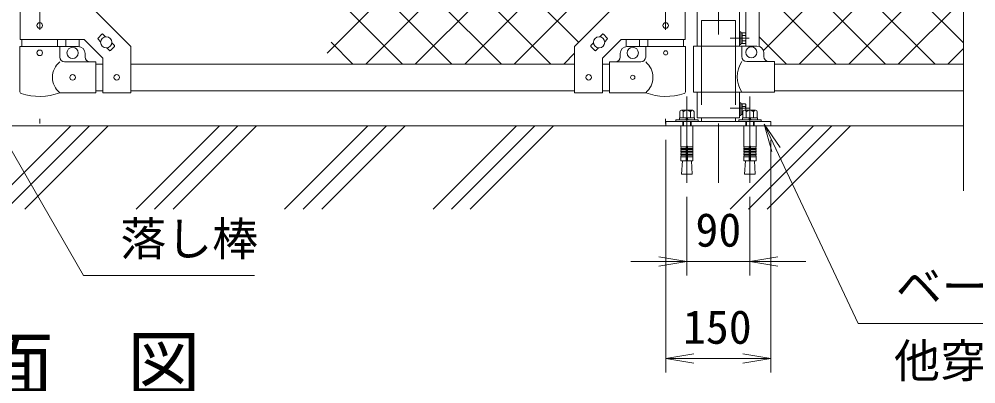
# Model space of a CAD drawing. Units: millimetres, scale not verified. Extents: x -4200 to 4200, y -2970 to 2970.
# Drawn here: x 1243 to 2610, y -757 to -236 of the extents above; entities that cross this region are included whole.
import ezdxf
from ezdxf.enums import TextEntityAlignment as Align

# ---------------------------------------------------------------- set-up
doc = ezdxf.new("R2010")
doc.units = ezdxf.units.MM
doc.header["$LTSCALE"] = 20
doc.linetypes.add('DASHED', pattern=[7.5, 6, -1.5])
doc.linetypes.add('USER1', pattern=[50.8, 31.75, -6.35, 6.35, -6.35])
doc.layers.add('0-0_D-TTL-TXT', color=7, linetype='Continuous')
for name, color, linetype, lineweight in [('0-1_D-STR-TXT', 7, 'Continuous', 9), ('0-2_D-BMK', 2, 'USER1', 13), ('0-3_D-STR1', 1, 'Continuous', 18), ('0-4_D-STR3', 3, 'Continuous', 13), ('0-5_D-STR-DIM', 7, 'Continuous', 9), ('0-6_0', 3, 'Continuous', 18), ('0-7_D-STR2', 7, 'Continuous', 9), ('0-9_D-BGD', 7, 'Continuous', 9), ('0-A_1', 7, 'Continuous', 9)]:
    doc.layers.add(name, color=color, linetype=linetype, lineweight=lineweight)
doc.styles.add('ＭＳ ゴシック', font='')
doc.styles.get('ＭＳ ゴシック').set_extended_font_data('MS Gothic')

# ---------------------------------------------------------------- blocks, each defined once
blk = doc.blocks.new('_Open')
at = {"layer": '0-6_0', "color": 7, "lineweight": 9}
blk.add_line((-20, 3.33), (0, 0), dxfattribs=at)
blk.add_lwpolyline([(-20, -3.33), (0, 0), (-20, 0)], dxfattribs=at)

msp = doc.modelspace()

# ---------------------------------------------------------------- linework, layer by layer
at = {"layer": '0-1_D-STR-TXT'}
for points in [[(3288.39, -670.89), (2441.78, -670.89), (2308.47, -388.13)], [(1579.74, -602.08), (1335.41, -602.08), (1217.1, -397.15)]]:
    msp.add_lwpolyline(points, dxfattribs=at)
at = {"layer": '0-2_D-BMK'}
for p, q in [((1272.71, 1653.33), (1272.71, -385.07)), ((2166.91, 1653.33), (2166.91, -385.07)), ((2242.31, 1646.83), (2242.31, -469.81)), ((2286.29, -263.41), (2258.84, -263.41)), ((2197.31, -346.81), (2197.31, -469.81)), ((2287.31, -346.81), (2287.31, -469.81)), ((2286.29, -363.41), (2258.84, -363.41))]:
    msp.add_line(p, q, dxfattribs=at)
at = {"layer": '0-3_D-STR1'}
for p, q in [((2212.06, -211.91), (2212.06, -274.71)), ((2272.56, -211.91), (2272.56, -274.71)), ((1247.31, -265.36), (1247.31, -275.41)), ((1298.11, -265.36), (1298.11, -275.41)), ((2141.51, -265.36), (2141.51, -275.41)), ((2192.31, -265.36), (2192.31, -275.41)), ((1362.71, -300.41), (1352.71, -300.41)), ((2036.91, -300.41), (1402.71, -300.41)), ((2086.91, -300.41), (2076.91, -300.41)), ((2322.31, -300.41), (2592.31, -300.41)), ((1362.71, -338.41), (1352.71, -338.41)), ((2036.91, -338.41), (1402.71, -338.41)), ((2086.91, -338.41), (2076.91, -338.41)), ((2212.06, -340.71), (2212.06, -377.41)), ((2272.56, -340.71), (2272.56, -377.41)), ((2322.31, -338.41), (2592.31, -338.41)), ((2212.06, -377.41), (2272.56, -377.41))]:
    msp.add_line(p, q, dxfattribs=at)
at = {"layer": '0-4_D-STR3'}
for p, q in [((2281.66, -274.71), (2281.66, 301.09)), ((2300.66, -275.28), (2300.66, 301.09)), ((1245.01, -265.36), (1245.01, -225.36)), ((2194.61, -265.36), (2194.61, -225.36)), ((1356.04, -263.35), (1361.7, -257.69)), ((1363.12, -257.69), (1366.83, -261.4)), ((2076.51, -257.69), (2072.79, -261.4)), ((2083.58, -263.35), (2077.92, -257.69)), ((2272.56, -254.41), (2274.16, -254.41)), ((2274.16, -254.41), (2274.16, -272.41)), ((2280.58, -255.91), (2276.16, -255.91)), ((2276.16, -255.91), (2276.16, -270.91)), ((2280.58, -259.65), (2276.16, -259.65)), ((2281.66, -257.78), (2281.66, -269.04)), ((1245.01, -265.36), (1336.14, -265.36)), ((1310.21, -265.36), (1310.21, -275.41)), ((1329.21, -265.36), (1329.21, -275.41)), ((1336.14, -265.36), (1362.71, -291.92)), ((1356.04, -264.76), (1359.76, -268.48)), ((1375.66, -270.24), (1379.38, -273.95)), ((2063.96, -270.24), (2060.24, -273.95)), ((2103.48, -265.36), (2076.91, -291.92)), ((2083.58, -264.76), (2079.86, -268.48)), ((2194.61, -265.36), (2103.48, -265.36)), ((2110.41, -265.36), (2110.41, -275.41)), ((2129.41, -265.36), (2129.41, -275.41)), ((2280.58, -267.16), (2276.16, -267.16)), ((2280.58, -270.91), (2276.16, -270.91)), ((1244.16, -275.41), (1301.26, -275.41)), ((1244.16, -275.41), (1244.16, -339.1)), ((1301.26, -275.41), (1301.26, -290.41)), ((1301.26, -275.41), (1327.71, -275.41)), ((1337.71, -290.41), (1337.71, -285.41)), ((1368.59, -277.31), (1372.31, -281.02)), ((1373.72, -281.02), (1379.38, -275.37)), ((1402.71, -341.61), (1402.71, -275.36)), ((2036.91, -341.61), (2036.91, -275.36)), ((2065.9, -281.02), (2060.24, -275.37)), ((2071.03, -277.31), (2067.32, -281.02)), ((2101.91, -290.41), (2101.91, -285.41)), ((2138.36, -275.41), (2111.91, -275.41)), ((2195.46, -275.41), (2138.36, -275.41)), ((2138.36, -275.41), (2138.36, -290.41)), ((2195.46, -275.41), (2195.46, -339.1)), ((2206.61, -274.71), (2297.31, -274.71)), ((2206.61, -274.71), (2206.61, -340.71)), ((2275.71, -274.71), (2275.71, -289.71)), ((2307.31, -284.71), (2307.31, -289.71)), ((1352.71, -297.41), (1308.26, -297.41)), ((1352.71, -341.41), (1352.71, -297.41)), ((1362.71, -341.61), (1362.71, -291.92)), ((2076.91, -341.61), (2076.91, -291.92)), ((2086.91, -297.41), (2131.36, -297.41)), ((2086.91, -341.41), (2086.91, -297.41)), ((2282.71, -296.71), (2322.31, -296.71)), ((2322.31, -296.71), (2322.31, -340.71)), ((1352.71, -341.41), (1301.26, -341.41)), ((1362.71, -341.61), (1402.71, -341.61)), ((2076.91, -341.61), (2036.91, -341.61)), ((2086.91, -341.41), (2138.36, -341.41)), ((2206.61, -340.71), (2322.31, -340.71)), ((2186.92, -368.81), (2186.92, -377.11)), ((2205.11, -366.31), (2189.52, -366.31)), ((2191.31, -366.31), (2203.31, -366.31)), ((2192.12, -377.11), (2192.12, -368.81)), ((2202.51, -377.11), (2202.51, -368.81)), ((2207.7, -377.11), (2207.7, -368.81)), ((2272.56, -355.84), (2274.16, -355.84)), ((2274.16, -355.84), (2274.16, -373.84)), ((2280.58, -357.34), (2276.16, -357.34)), ((2276.16, -357.34), (2276.16, -372.34)), ((2280.58, -361.09), (2276.16, -361.09)), ((2276.94, -368.6), (2276.16, -368.6)), ((2276.92, -368.81), (2276.92, -377.11)), ((2295.11, -366.31), (2279.52, -366.31)), ((2281.31, -366.31), (2293.31, -366.31)), ((2281.66, -359.21), (2281.66, -366.31)), ((2282.12, -377.11), (2282.12, -368.81)), ((2292.51, -377.11), (2292.51, -368.81)), ((2297.7, -377.11), (2297.7, -368.81)), ((2181.31, -380.11), (2181.31, -382.41)), ((2213.31, -380.11), (2181.31, -380.11)), ((2181.31, -382.41), (2213.31, -382.41)), ((2208.06, -377.11), (2186.56, -377.11)), ((2186.56, -377.11), (2186.56, -380.11)), ((2186.56, -380.11), (2208.06, -380.11)), ((2186.92, -377.11), (2207.7, -377.11)), ((2191.31, -382.41), (2191.31, -388.41)), ((2192.39, -388.41), (2192.39, -382.41)), ((2195.81, -377.11), (2196.62, -380.11)), ((2198.81, -380.11), (2198.01, -377.11)), ((2202.23, -388.41), (2202.23, -382.41)), ((2203.31, -388.41), (2203.31, -382.41)), ((2208.06, -380.11), (2208.06, -377.11)), ((2213.31, -382.41), (2213.31, -380.11)), ((2218.01, -377.41), (2218.01, -382.41)), ((2266.61, -377.41), (2266.61, -382.41)), ((2271.31, -380.11), (2271.31, -382.41)), ((2303.31, -380.11), (2271.31, -380.11)), ((2276.92, -372.34), (2276.16, -372.34)), ((2298.06, -377.11), (2276.56, -377.11)), ((2276.56, -377.11), (2276.56, -380.11)), ((2276.56, -380.11), (2298.06, -380.11)), ((2276.92, -377.11), (2297.7, -377.11)), ((2281.31, -382.41), (2281.31, -388.41)), ((2282.39, -388.41), (2282.39, -382.41)), ((2285.81, -377.11), (2286.62, -380.11)), ((2288.81, -380.11), (2288.01, -377.11)), ((2292.23, -388.41), (2292.23, -382.41)), ((2293.31, -388.41), (2293.31, -382.41)), ((2298.06, -380.11), (2298.06, -377.11)), ((2303.31, -382.41), (2303.31, -380.11)), ((2188.66, -388.41), (2188.66, -418.44)), ((2188.66, -388.41), (2205.96, -388.41)), ((2205.96, -388.41), (2205.96, -418.44)), ((2278.66, -388.41), (2278.66, -418.44)), ((2295.96, -388.41), (2295.96, -418.44)), ((2196.31, -418.44), (2188.66, -418.44)), ((2188.66, -420.94), (2189.1, -418.48)), ((2188.66, -420.94), (2196.31, -420.94)), ((2188.66, -420.94), (2188.66, -422.44)), ((2188.66, -422.44), (2196.31, -422.44)), ((2188.66, -424.94), (2189.1, -422.48)), ((2196.31, -418.44), (2196.31, -438.41)), ((2198.31, -418.44), (2205.96, -418.44)), ((2198.31, -418.44), (2198.31, -438.41)), ((2205.96, -420.94), (2198.31, -420.94)), ((2205.96, -422.44), (2198.31, -422.44)), ((2205.96, -420.94), (2205.53, -418.48)), ((2205.96, -424.94), (2205.53, -422.48)), ((2205.96, -420.94), (2205.96, -422.44)), ((2286.31, -418.44), (2278.66, -418.44)), ((2278.66, -420.94), (2279.1, -418.48)), ((2278.66, -420.94), (2286.31, -420.94)), ((2278.66, -420.94), (2278.66, -422.44)), ((2278.66, -422.44), (2286.31, -422.44)), ((2278.66, -424.94), (2279.1, -422.48)), ((2286.31, -418.44), (2286.31, -438.41)), ((2288.31, -418.44), (2295.96, -418.44)), ((2288.31, -418.44), (2288.31, -438.41)), ((2295.96, -420.94), (2288.31, -420.94)), ((2295.96, -422.44), (2288.31, -422.44)), ((2295.96, -420.94), (2295.53, -418.48)), ((2295.96, -424.94), (2295.53, -422.48)), ((2295.96, -420.94), (2295.96, -422.44)), ((2188.66, -424.94), (2196.31, -424.94)), ((2188.66, -424.94), (2188.66, -426.44)), ((2188.66, -426.44), (2196.31, -426.44)), ((2188.66, -428.94), (2189.1, -426.48)), ((2188.66, -428.94), (2196.31, -428.94)), ((2188.66, -428.94), (2188.66, -430.44)), ((2188.66, -432.91), (2189.1, -430.44)), ((2188.66, -430.44), (2196.31, -430.44)), ((2188.66, -432.91), (2196.31, -432.91)), ((2188.66, -432.91), (2188.66, -438.41)), ((2205.96, -424.94), (2198.31, -424.94)), ((2205.96, -426.44), (2198.31, -426.44)), ((2205.96, -428.94), (2198.31, -428.94)), ((2205.96, -430.44), (2198.31, -430.44)), ((2205.96, -432.91), (2198.31, -432.91)), ((2205.96, -428.94), (2205.53, -426.48)), ((2205.96, -432.91), (2205.53, -430.44)), ((2205.96, -424.94), (2205.96, -426.44)), ((2205.96, -428.94), (2205.96, -430.44)), ((2205.96, -432.91), (2205.96, -438.41)), ((2278.66, -424.94), (2286.31, -424.94)), ((2278.66, -424.94), (2278.66, -426.44)), ((2278.66, -426.44), (2286.31, -426.44)), ((2278.66, -428.94), (2279.1, -426.48)), ((2278.66, -428.94), (2286.31, -428.94)), ((2278.66, -428.94), (2278.66, -430.44)), ((2278.66, -432.91), (2279.1, -430.44)), ((2278.66, -430.44), (2286.31, -430.44)), ((2278.66, -432.91), (2286.31, -432.91)), ((2278.66, -432.91), (2278.66, -438.41)), ((2295.96, -424.94), (2288.31, -424.94)), ((2295.96, -426.44), (2288.31, -426.44)), ((2295.96, -428.94), (2288.31, -428.94)), ((2295.96, -430.44), (2288.31, -430.44)), ((2295.96, -432.91), (2288.31, -432.91)), ((2295.96, -428.94), (2295.53, -426.48)), ((2295.96, -432.91), (2295.53, -430.44)), ((2295.96, -424.94), (2295.96, -426.44)), ((2295.96, -428.94), (2295.96, -430.44)), ((2295.96, -432.91), (2295.96, -438.41)), ((2188.66, -438.41), (2205.96, -438.41)), ((2190.82, -438.41), (2189.73, -457.51)), ((2203.81, -438.41), (2204.89, -457.51)), ((2278.66, -438.41), (2295.96, -438.41)), ((2280.82, -438.41), (2279.73, -457.51)), ((2293.81, -438.41), (2294.89, -457.51)), ((2204.89, -457.51), (2189.73, -457.51)), ((2294.89, -457.51), (2279.73, -457.51))]:
    msp.add_line(p, q, dxfattribs=at)
at = {"layer": '0-4_D-STR3', "linetype": 'DASHED'}
for p, q in [((2218.01, -238.41), (2218.01, -377.41)), ((2218.01, -238.41), (2266.61, -238.41)), ((2266.61, -238.41), (2266.61, -377.41))]:
    msp.add_line(p, q, dxfattribs=at)
at = {"layer": '0-4_D-STR3'}
for points in [[(1245.01, -225.36), (1352.71, -225.36), (1402.71, -275.36)], [(2194.61, -225.36), (2086.91, -225.36), (2036.91, -275.36)], [(2272.56, -254.41), (2272.56, -272.41), (2274.16, -272.41)], [(2272.56, -355.84), (2272.56, -373.84), (2274.16, -373.84)]]:
    msp.add_lwpolyline(points, dxfattribs=at)
for points in [[(2276.16, -255.71), (2274.16, -255.71), (2274.16, -271.11), (2276.16, -271.11)], [(2276.16, -357.14), (2274.16, -357.14), (2274.16, -372.54), (2276.16, -372.54)], [(2167.31, -388.41), (2317.31, -388.41), (2317.31, -382.41), (2167.31, -382.41)]]:
    msp.add_lwpolyline(points, close=True, dxfattribs=at)
for centre, radius in [((1272.71, -245.36), 4), ((2166.91, -245.36), 4), ((1367.71, -269.36), 8), ((2071.91, -269.36), 8), ((1272.71, -284.41), 4), ((1319.71, -284.41), 8), ((2119.91, -284.41), 8), ((2166.91, -284.41), 3), ((2289.31, -283.71), 8), ((1319.71, -319.41), 4), ((1382.71, -319.36), 4), ((2056.91, -319.36), 4), ((2119.91, -319.41), 3)]:
    msp.add_circle(centre, radius, dxfattribs=at)
for centre, radius, start, end in [((1362.41, -258.4), 1, 45, 135), ((2077.21, -258.4), 1, 45, 135), ((2279.5, -257.78), 2.16, 300, 60), ((2274.58, -263.41), 7.08, 327.93138, 32.06862), ((1356.75, -264.05), 1, 135, 225), ((2082.87, -264.05), 1, 315, 45), ((2279.5, -269.04), 2.16, 300, 60), ((1327.71, -285.41), 10, 0, 90), ((1373.01, -280.32), 1, 225, 315), ((1378.67, -274.66), 1, 315, 45), ((2060.95, -274.66), 1, 135, 225), ((2066.61, -280.32), 1, 225, 315), ((2111.91, -285.41), 10, 90, 180), ((2297.31, -284.71), 10, 0, 90), ((1319.46, -319.41), 28.55, 129.59418, 230.40582), ((1308.26, -290.41), 7, 180, 270), ((1344.71, -290.41), 7, 180, 270), ((2094.91, -290.41), 7, 270, 0), ((2131.36, -290.41), 7, 270, 0), ((2120.17, -319.41), 28.55, 309.59418, 50.40582), ((2309.93, -318.71), 40.68, 147.25964, 212.74036), ((2282.71, -289.71), 7, 180, 270), ((2314.31, -289.71), 7, 180, 270), ((1247.46, -339.1), 3.3, 180, 250.77949), ((1272.71, -266.67), 80, 250.77949, 290.9084), ((2166.91, -266.67), 80, 249.0916, 289.22051), ((2192.16, -339.1), 3.3, 289.22051, 0), ((2189.52, -368.91), 2.6, 2.20423, 177.79577), ((2197.31, -372.96), 6.65, 38.61324, 141.38676), ((2205.11, -368.91), 2.6, 2.20423, 177.79577), ((2205.11, -368.91), 2.6, 2.20423, 177.79577), ((2279.52, -368.91), 2.6, 2.20423, 177.79577), ((2279.5, -359.21), 2.16, 300, 60), ((2274.58, -364.84), 7.08, 348.07662, 32.06862), ((2287.31, -372.96), 6.65, 38.61324, 141.38676), ((2295.11, -368.91), 2.6, 2.20423, 177.79577), ((2197.31, -418.44), 1, 0, 180), ((2287.31, -418.44), 1, 0, 180)]:
    msp.add_arc(centre, radius, start, end, dxfattribs=at)
at = {"layer": '0-5_D-STR-DIM'}
for p, q in [((2592.31, -481.41), (2592.31, 610.94)), ((2167.31, -408.41), (2167.31, -741.02)), ((2317.31, -408.41), (2317.31, -741.02)), ((2197.31, -489.81), (2197.31, -602.32)), ((2287.31, -489.81), (2287.31, -602.32)), ((2157.31, -582.32), (2117.31, -582.32)), ((2197.31, -582.32), (2287.31, -582.32)), ((2327.31, -582.32), (2367.31, -582.32)), ((2207.31, -721.02), (2277.31, -721.02))]:
    msp.add_line(p, q, dxfattribs=at)
at = {"layer": '0-7_D-STR2'}
for p, q in [((1683.2, -284.92), (2110.41, 142.3)), ((1738.42, -300.41), (2110.41, 71.59)), ((2592.31, -270.29), (2300.66, 21.36)), ((1809.13, -300.41), (2110.41, 0.87)), ((2306.57, -280.98), (2592.31, 4.76)), ((2042.78, -269.49), (1783.27, -9.98)), ((2551.71, -300.41), (2300.66, -49.36)), ((2002.99, -300.41), (1764.4, -61.82)), ((2357.86, -300.41), (2592.31, -65.95)), ((1879.84, -300.41), (2110.41, -69.84)), ((1932.28, -300.41), (1745.53, -113.66)), ((2481, -300.41), (2300.66, -120.07)), ((2428.57, -300.41), (2592.31, -136.66)), ((1950.55, -300.41), (2110.41, -140.55)), ((1861.56, -300.41), (1726.66, -165.5)), ((2410.29, -300.41), (2300.66, -190.78)), ((1790.85, -300.41), (1707.79, -217.34)), ((2499.28, -300.41), (2592.31, -207.37)), ((1720.14, -300.41), (1688.92, -269.19)), ((2339.58, -300.41), (2300.66, -261.49)), ((2021.26, -300.41), (2036.91, -284.76)), ((2569.99, -300.41), (2592.31, -278.08))]:
    msp.add_line(p, q, dxfattribs=at)
at = {"layer": '0-9_D-BGD'}
for p, q in [((2592.31, -388.41), (-107.69, -388.41)), ((1224.76, -507.47), (1343.82, -388.41)), ((1230.18, -475.53), (1317.31, -388.41)), ((1251.28, -507.47), (1370.34, -388.41)), ((1410.38, -507.47), (1529.44, -388.41)), ((1436.89, -507.47), (1555.96, -388.41)), ((1463.41, -507.47), (1582.47, -388.41)), ((1622.51, -507.47), (1741.57, -388.41)), ((1649.03, -507.47), (1768.09, -388.41)), ((1675.54, -507.47), (1794.6, -388.41)), ((1834.64, -507.47), (1953.7, -388.41)), ((1861.16, -507.47), (1980.22, -388.41)), ((1887.67, -507.47), (2006.74, -388.41)), ((2258.91, -507.47), (2377.97, -388.41))]:
    msp.add_line(p, q, dxfattribs=at)
at = {"layer": '0-A_1'}
for p, q in [((2285.42, -507.47), (2404.48, -388.41)), ((2311.94, -507.47), (2431, -388.41))]:
    msp.add_line(p, q, dxfattribs=at)

# ---------------------------------------------------------------- block references
at = {"layer": '0-1_D-STR-TXT', "xscale": 2, "yscale": 2, "rotation": 115.24209}
msp.add_blockref('_Open', (2307.62, -386.32), dxfattribs=at)
at = {"layer": '0-5_D-STR-DIM', "xscale": 2, "yscale": 2}
for p in [(2197.31, -582.32), (2317.31, -721.02)]:
    msp.add_blockref('_Open', p, dxfattribs=at)
at = {"layer": '0-5_D-STR-DIM', "xscale": 2, "yscale": 2, "rotation": 180}
for p in [(2287.31, -582.32), (2167.31, -721.02)]:
    msp.add_blockref('_Open', p, dxfattribs=at)

# ---------------------------------------------------------------- texts
at = {"layer": '0-0_D-TTL-TXT', "style": 'ＭＳ ゴシック'}
msp.add_text('正\u3000面\u3000図', height=76.98, dxfattribs=at).set_placement((977.57, -791), align=Align.BOTTOM_LEFT)
at = {"layer": '0-1_D-STR-TXT', "style": 'ＭＳ ゴシック'}
for s, p in [('落し棒', (1387.86, -588.36)), ('ベースプレート 150x150x6 ', (2495.75, -656.27)), ('他穿孔めねじアンカーM12', (2493.13, -762.51))]:
    msp.add_text(s, height=48.09, dxfattribs=at).set_placement(p, align=Align.BOTTOM_LEFT)
at = {"layer": '0-5_D-STR-DIM', "style": 'ＭＳ ゴシック'}
for s, p in [('90', (2209.44, -575.57)), ('150', (2191.66, -714.27))]:
    msp.add_text(s, height=48.09, dxfattribs=at).set_placement(p, align=Align.BOTTOM_LEFT)

doc.saveas('drawing.dxf')
